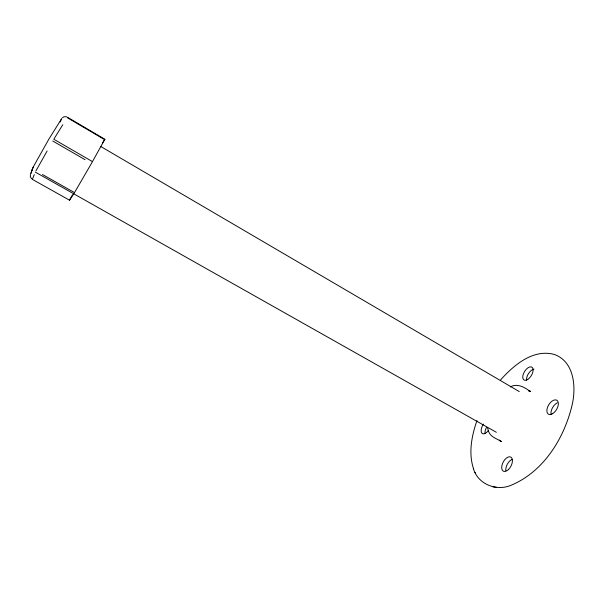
<?xml version="1.0" encoding="UTF-8"?>
<svg xmlns="http://www.w3.org/2000/svg" width="604" height="604" viewBox="0 0 604 604"><rect width="100%" height="100%" fill="white"/><g stroke="black" fill="none" stroke-linecap="round" stroke-linejoin="round"><path stroke-width="0.91" d="M30.419 174.329L30.313 176.678L31.627 178.859M476.956 420.648C471.649 435.907 468.296 453.076 473.551 468.81M33.114 167.316L31.74 170.894L33.25 166.968M32.51 169.014L30.751 173.597L31.71 172.042M32.367 179.328L34.292 174.571M60.204 122.008L61.578 118.762L48.984 138.943L33.416 166.644M72.503 194.798L69.505 200.203L73.93 193.59L91.476 163.39L104.9 139.199L102.453 142.974M35.961 170.834L47.127 151.023M62.793 124.688L53.801 139.237L92.48 161.623M500.648 379.856C513.793 365.095 533.506 348.372 554.714 354.601C574.321 361.909 576.231 387.096 572.192 404.665C564.385 438.089 543.653 471.822 510.893 485.344C496.345 491.497 477.583 484.136 473.347 468.319M62.348 117.788L64.062 116.753L66.651 116.776M510.259 386.922C516.979 383.079 524.453 387.028 529.874 391.256L528.749 390.728L530.282 391.256L528.749 390.728M492.403 486.673L496.488 487.375M32.359 179.373L69.52 200.188M35.289 172.102L496.345 432.29M42.454 174.503L74.511 192.608M52.759 141.019L85.088 159.705M100.906 146.583L519.266 391.581M67.452 117.236L104.854 139.26M67.165 117.614L104.651 139.675M500.656 441.282L499.372 440.112L501.388 441.577C496.994 438.685 490.644 437.153 488.659 431.656M475.038 472.351L475.25 472.856M488.455 431.15L487.556 427.624M526.628 380.354A7.558 3.971 -58.2 0 1 528.591 373.446A7.558 3.971 -58.2 0 1 533.981 369.142M551.067 414.291A8.131 4.613 -58.8 0 1 557.288 402.815M505.827 470.712A7.965 4.417 -62.3 0 1 511.95 459.44M485.004 433.506A7.407 3.828 -61.1 0 1 486.477 427.549M488.115 430.871A7.414 3.798 -61.1 0 1 481.728 433A7.414 3.798 -61.1 0 1 483.472 424.091M508.485 469.512A7.98 4.387 -62.3 0 0 510.841 457.1A7.98 4.387 -62.3 0 0 501.864 465.79A7.98 4.387 -62.3 0 0 508.485 469.512M552.645 413.664A8.139 4.575 -58.8 0 0 557.59 400.928A8.139 4.575 -58.8 0 0 547.624 407.021A8.139 4.575 -58.8 0 0 552.645 413.664M527.798 379.38A7.565 3.949 -58.2 0 0 532.494 367.67A7.565 3.949 -58.2 0 0 523.472 373.649A7.565 3.949 -58.2 0 0 527.798 379.38"/></g></svg>
